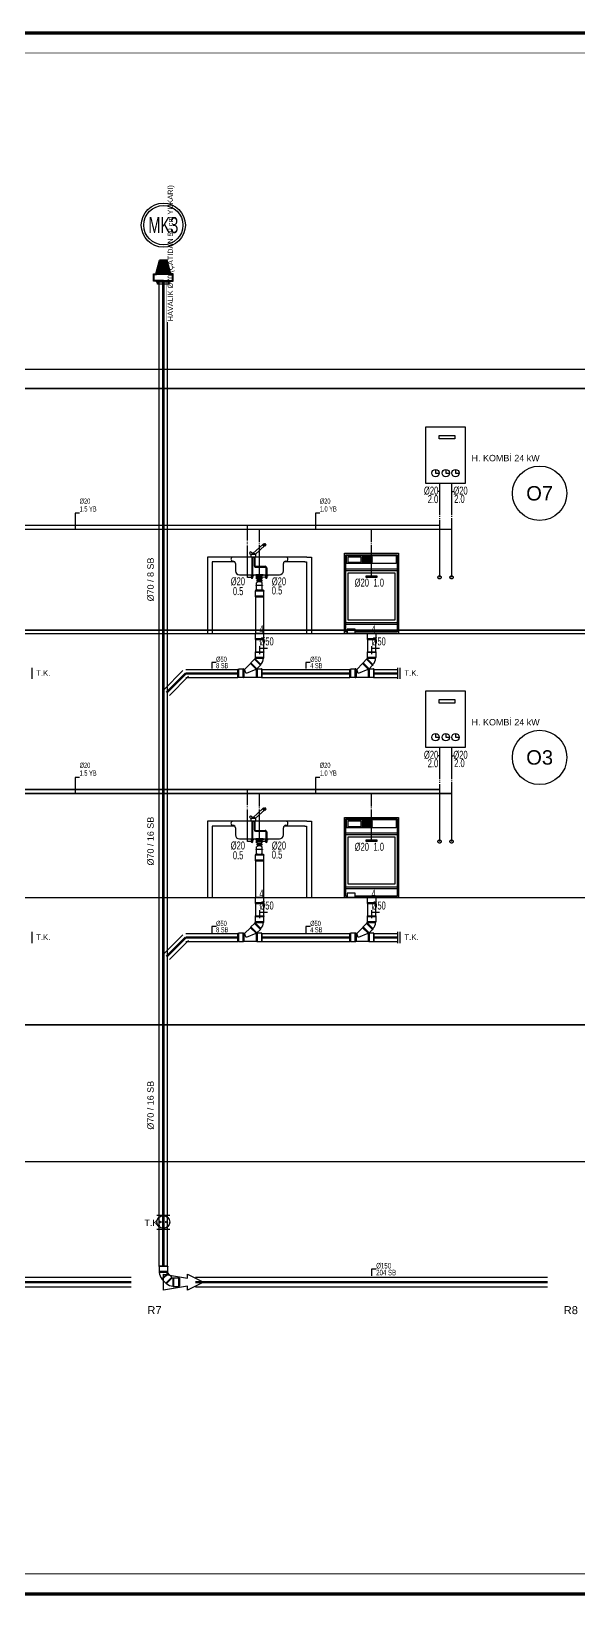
# Model space of a CAD drawing. Header units: centimetres. Extents: x -3952 to 26292, y -15092 to -10712.
# Drawn here: x 22655 to 23339, y -12911 to -10948 of the extents above; entities that cross this region are included whole.
import ezdxf
from ezdxf.enums import TextEntityAlignment as Align

# ---------------------------------------------------------------- set-up
doc = ezdxf.new("R2010")
doc.units = ezdxf.units.CM
for name, pattern in [('BASMA HATTI', [31, 25, -6]), ('PIS', [38, 30, -8]), ('SICAK', [4.600000000000001, 4, -0.15, 0.075, -0.15, 0.075, -0.15]), ('SOGUK', [4.375000000000001, 4, -0.15, 0.075, -0.15])]:
    doc.linetypes.add(name, pattern=pattern)
for name, color, linetype in [('MTY-CIHAZ', 135, 'Continuous'), ('MTY-PAFTA', 7, 'Continuous'), ('MTY-PIS-SU-BORUSU', 6, 'PIS'), ('MTY-PISSU-CAP', 211, 'Continuous'), ('MTY-PISSU-KOLONNO', 211, 'Continuous'), ('MTY-PVC', 43, 'Continuous'), ('MTY-ROGAR', 5, 'Continuous'), ('MTY-SEMA', 8, 'Continuous'), ('MTY-SICAKSU-BORU', 1, 'BASMA HATTI'), ('MTY-SOGUKSU-BORU', 5, 'Continuous'), ('MTY-TEFRIS', 15, 'Continuous'), ('MTY-TEMIZSU-CAP', 101, 'Continuous'), ('MTY-VANA', 1, 'Continuous'), ('MTY-YUK-BIRIMI', 7, 'Continuous')]:
    doc.layers.add(name, color=color, linetype=linetype)
doc.layers.add('ROTAS-PAFTA-SINIRI', color=8, linetype='Continuous', plot=False)
doc.styles.add('ANOTATIVO', font='arial.ttf')
doc.styles.add('CAP', font='wturkce.SHX', dxfattribs={"width": 0.65})
doc.styles.add('MTY_CAP', font='wturkce.SHX', dxfattribs={"width": 0.65, "height": 20})
doc.styles.add('MTYCAPLT', font='arial.ttf', dxfattribs={"width": 0.65, "height": 1})
doc.styles.add('ROTAS', font='arial.ttf')

# ---------------------------------------------------------------- blocks, each defined once
blk = doc.blocks.new('ROTAS_PAFTA')
blk.add_lwpolyline([(0, 0), (1, 0), (1, 1), (0, 1)], close=True)
blk = doc.blocks.new('EVIYE1 KOLON')
at = {"layer": 'MTY-PVC', "color": 43}
for p, q in [((-5.500000000003638, 53.31531086832706), (-5.500000000003638, 52.71531086835216)), ((-5.026139210185647, 53.31531086831978), (-5.500000000003638, 53.31531086832706)), ((-5.299863934549649, 52.71531086834307), (-5.500000000003638, 52.71531086835216)), ((5.299863934425957, 52.71531086834307), (-5.299863934375026, 52.71531086834307)), ((-5.299863934549649, 52.71531086834307), (-5.299863934549649, 46.46430425008998)), ((5.299863934425957, 46.46430425007907), (-5.299863934549649, 46.46430425008998)), ((-5.299863934549649, 46.46430425008998), (-5.000000000003638, 45.32430425008511)), ((4.999999999821739, 53.31531086832706), (-5.026139210185647, 53.31531086831978)), ((4.999999999821739, 53.8065472053147), (-5.000000000178261, 53.8065472053147)), ((-5.000000000178261, 53.8065472053147), (-5.000000000178261, 53.31531086831978)), ((4.999999999996362, 45.32430425007055), (-5.000000000003638, 45.32430425008511)), ((-5.000000000003638, 45.32430425007055), (-5.000000000003639, 0)), ((5.499999999821739, 53.31531086831978), (4.97386079001808, 53.31531086831978)), ((4.999999999821739, 53.8065472053147), (4.999999999821739, 53.31531086832706)), ((5.299863934425957, 46.46430425007907), (4.999999999996362, 45.32430425007055)), ((4.999999999996362, 45.32430425007055), (4.999999999996362, 0)), ((5.499999999996362, 52.71531086834307), (5.299863934425957, 52.71531086834307)), ((5.299863934425957, 52.71531086834307), (5.299863934425957, 46.46430425007907)), ((5.499999999821739, 53.31531086831978), (5.499999999996362, 52.71531086834307))]:
    blk.add_line(p, q, dxfattribs=at)
at = {"layer": 'MTY-SICAKSU-BORU', "linetype": 'SICAK', "ltscale": 10}
for p, q in [((-15, 69.92040207716218), (-15, 134.9999999997999)), ((-9.125100693199784, 69.92040207711398), (-15, 69.92040207716218))]:
    blk.add_line(p, q, dxfattribs=at)
at = {"layer": 'MTY-SOGUKSU-BORU', "linetype": 'SOGUK', "ltscale": 10}
for p, q in [((-7.322142892007832e-12, 70), (8.633094239485217e-13, 130)), ((9.141554846285544, 69.92040207716218), (-7.322142892007832e-12, 70))]:
    blk.add_line(p, q, dxfattribs=at)
at = {"layer": 'MTY-TEFRIS', "color": 4}
for p, q in [((-11.94323664031253, 101.4049350608855), (-12.11849315264408, 101.1992006876387)), ((-12.00572156161797, 99.78949058685771), (-10.45321848498861, 98.46697811441823)), ((-8.363528619840508, 99.669176135503), (-10.53352653951151, 101.5177066519079)), ((-4.376082061498892, 98.71884987426142), (-10.45321848498861, 98.71884987427597)), ((-10.45321848498861, 95.76948702118511), (-10.45321848498861, 98.71884987426142)), ((-9.342728895047912, 98.77935359874186), (-9.409309883078095, 98.71884987427597)), ((4.328168204468042, 111.202422346484), (-8.425579773618665, 99.61278877894779)), ((-8.356295465120638, 99.61519182396091), (-7.414650273254665, 99.61519182397728)), ((-6.473005081417796, 99.61519182396091), (-7.414650273254665, 99.61519182397728)), ((6.577389623837902, 109.63899723365), (-5.439625969738699, 98.71884987426142)), ((-4.376082061498892, 95.76948702118511), (-4.376082061498892, 98.71884987426142)), ((4.200808640764976, 109.9762543184214), (4.288710185565819, 110.8225359853558)), ((4.200808640764976, 109.9762543184214), (6.225004360158877, 109.9762543184214)), ((4.576234967046716, 109.9762543184214), (4.576234967046716, 109.63899723365)), ((7.817685470107776, 109.9762543184214), (4.576234967046716, 109.9762543184214)), ((4.576234967046716, 109.63899723365), (7.817685470107776, 109.63899723365)), ((5.2833591682638, 111.7192238310717), (6.225004360158877, 111.7192238310717)), ((7.166649551988471, 111.7192238310717), (6.225004360115221, 111.7192238310717)), ((8.249200079509123, 109.9762543184214), (6.225004360115221, 109.9762543184214)), ((7.817685470107776, 109.63899723365), (7.817685470107776, 109.9762543184214)), ((8.249200079509123, 109.9762543184214), (8.161298534664624, 110.8225359853558)), ((33.12828248856385, 95.20327008032268), (-33.12828248890582, 95.20327008032268)), ((-33.12828248890582, 90.2032700803245), (-33.00000000017462, 90.2032700803245)), ((-30.00000000017462, 87.20327008032268), (-30.00000000017462, 78.15965381335332)), ((-10.45321848498861, 95.76948702118511), (-4.376082061498892, 95.76948702118511)), ((-10.00170115894434, 95.76948702117056), (-10.00170115894434, 95.39371802372602)), ((-10.00170115894434, 95.39371802372602), (-4.798419468432257, 95.39371802372602)), ((-9.625100693177956, 95.39371802372602), (-9.625100693177956, 71.9562397798727)), ((-8.625100692588603, 95.39371802372602), (-8.625100693228887, 71.9562397798727)), ((-6.75565181384809, 95.39371802372602), (-6.755651813569784, 84.88625616991226)), ((-5.755651813236909, 95.39371802372602), (-5.755651813236909, 84.88625616994773)), ((-4.798419468432257, 95.39371802372602), (-4.798419468432257, 95.76948702117056)), ((-4.755651813236909, 83.88625616994773), (7.14158141882217, 83.88625616994773)), ((-4.755651813201439, 82.8862561694848), (7.141554846009967, 82.88625616969853)), ((8.141554846028157, 81.88625616971581), (8.141554846351028, 71.9562397798727)), ((9.141554846307372, 81.88628039488026), (9.141554846307372, 71.9562397798727)), ((29.99999999982538, 78.15965381335332), (29.99999999982538, 87.20327008032268)), ((33.12828248856385, 90.2032700803245), (32.99999999982538, 90.2032700803245)), ((-25.00000000017462, 73.15965381335332), (24.99999999982538, 73.15965381335332)), ((-10.38211373064405, 71.9562397798727), (-10.38211373064405, 71.5793170768602)), ((-9.12510069317068, 71.9562397798727), (-10.38211373064405, 71.9562397798727)), ((-10.38211373064405, 71.5793170768602), (-9.12510069317068, 71.5793170768602)), ((-9.625100693177956, 71.5793170768602), (-9.625100693177956, 69.92040207711398)), ((-9.625100693177956, 69.92040207711398), (-8.625100693250715, 69.92040207711398)), ((-9.12510069317068, 71.9562397798727), (-7.868087655704585, 71.9562397798727)), ((-7.868087655704585, 71.5793170768602), (-9.12510069317068, 71.5793170768602)), ((-8.625100693228887, 71.5793170768602), (-8.625100693250715, 69.92040207711398)), ((-7.868087655704585, 71.9562397798727), (-7.868087655704585, 71.5793170768602)), ((4.543078585815238, 73.15965381335332), (-4.543078586164484, 73.15965381335332)), ((-4.543078586164484, 73.15965381335332), (-4.543078586164484, 72.09313860591533)), ((-4.543078586164484, 72.09313860591533), (-1.782609615474939e-10, 72.09313860591533)), ((-3.949775703807973, 59.81772238159533), (-3.949775703807973, 60.41030067190036)), ((-3.949775703807973, 60.41030067190036), (3.817338191114686, 60.41030067190036)), ((3.817338191114686, 59.81772238159533), (-3.949775703807973, 59.81772238159533)), ((-3.486941654937254, 68.16783017160901), (-3.486941654937254, 71.16833384484266)), ((3.486941654609836, 70.09052153203152), (-3.486941654937254, 70.09052153203152)), ((3.486941654609836, 69.1037151159469), (-3.486941654937254, 69.1037151159469)), ((-3.486941654937254, 60.41030067190036), (-3.486941654937254, 63.22554211329384)), ((-3.486941654937254, 55.09742401570088), (-3.486941654937254, 59.81772238159533)), ((-2.749673158305086, 65.32618854629413), (-2.749673158305086, 66.46212179427107)), ((-2.749673158305086, 66.46212179427107), (2.862039025170816, 66.46212179427107)), ((2.862039025170816, 65.93179005015531), (-2.749673158283258, 65.93179005015531)), ((2.862039025170816, 65.32618854629413), (-2.749673158305086, 65.32618854629413)), ((-1.000000000178261, 72.09313860591533), (-1.000000000178261, 71.77669667022633)), ((-1.000000000178261, 67.55946734622535), (-1.000000000178261, 66.46212179427107)), ((-1.000000000178261, 65.32618854629413), (-1.000000000178261, 64.49302487300315)), ((4.543078585815238, 72.09313860591533), (-1.782609615474939e-10, 72.09313860591533)), ((0.999999999821739, 72.09313860591533), (0.999999999821739, 71.77669667022633)), ((0.999999999821739, 67.55946734624172), (0.999999999821739, 66.46212179427107)), ((0.999999999821739, 65.32618854629413), (0.999999999821739, 64.49302487300315)), ((2.862039025170816, 66.46212179427107), (2.862039025170816, 65.32618854629413)), ((3.486941654609836, 68.16783017160901), (3.486941654609836, 71.16833384484266)), ((3.486941654580733, 60.41030067190036), (3.486941654580733, 63.22554211329384)), ((3.486941654609836, 55.09742401570088), (3.486941654580733, 59.81772238159533)), ((3.817338191114686, 60.41030067190036), (3.817338191114686, 59.81772238159533)), ((4.543078585815238, 73.15965381335332), (4.543078585815238, 72.09313860591533)), ((7.384541808797621, 71.9562397798727), (7.384541808797621, 71.5793170768602)), ((8.641554846307372, 71.9562397798727), (7.384541808797621, 71.9562397798727)), ((7.384541808797621, 71.5793170768602), (8.641554846307372, 71.5793170768602)), ((8.141554846372856, 71.5793170768602), (8.141554846372856, 69.92040207711398)), ((9.141554846307372, 69.92040207711398), (8.141554846372856, 69.92040207711398)), ((8.641554846307372, 71.9562397798727), (9.89856788380257, 71.9562397798727)), ((9.89856788380257, 71.5793170768602), (8.641554846307372, 71.5793170768602)), ((9.141554846307372, 71.5793170768602), (9.141554846307372, 69.92040207711398)), ((9.89856788380257, 71.9562397798727), (9.89856788380257, 71.5793170768602))]:
    blk.add_line(p, q, dxfattribs=at)
at = {"layer": 'MTY-TEFRIS', "color": 2}
for p, q in [((-65, 95.20327008032268), (-65, 0)), ((59.10868432065763, 95.20327008032268), (-65, 95.20327008032268)), ((-58.99999999998545, 89.20327008032268), (-58.99999999998545, 0)), ((-30.76393202267484, 89.20327008032268), (-58.99999999998545, 89.20327008032268)), ((56.74433385442535, 89.20327008032268), (30.76393202232559, 89.20327008032268)), ((56.74433385442535, 89.20327008032268), (59, 89.20327008032268)), ((59, 89.20327008032268), (59, 0)), ((59.10868432065763, 95.20327008032268), (65, 95.20327008032268)), ((65, 95.20327008032268), (65, 0))]:
    blk.add_line(p, q, dxfattribs=at)
at = {"layer": 'MTY-TEFRIS', "color": 4}
for centre, radius, start, end in [((-11.35725230674871, 100.5507314327676), 0.999999999996181, 139.5737105704135, 229.5737105695996), ((-11.18199579442444, 100.7564658059998), 1.000000000005617, 49.5737105695996, 139.5737105678645), ((-8.356295465120638, 98.61519182396091), 1, 90, 174.070068754194), ((-6.473005081417796, 98.61519182396091), 1, 5.929931245806053, 90), ((5.2833591682638, 110.7192238310698), 1, 90, 174.070068754194), ((7.166649551988471, 110.7192238310698), 1, 5.929931245806053, 90), ((-33.12828248890582, 92.70327008032268), 2.5, 90, 270), ((-33.00000000017462, 87.20327008032268), 3, 0, 90), ((-4.755651813236909, 84.88625616994773), 2.000000000426255, 180, 270), ((-4.755651813236909, 84.88625616994773), 1, 180, 270), ((7.141554846028157, 81.88625616969853), 2.000000000426255, 1.042204158021965e-09, 90.00000000104222), ((7.141554846028157, 81.88625616969853), 1, 1.042204158021965e-09, 90.00000000104222), ((32.99999999982538, 87.20327008032268), 3, 90, 180), ((33.12828248856385, 92.70327008032268), 2.5, 270, 90), ((-25.00000000017462, 78.15965381335332), 5, 180, 270), ((-9.125100693199784, 69.92040207711398), 1.003466660666162, 119.8857856032888, 60.11421439572868), ((-9.125100693199784, 70), 0.5062961873155193, 189.0453467189924, 350.9546532810076), ((-1.782609615474939e-10, 62.30137458437162), 9.527944617315407, 68.5327111768529, 111.4672888231471), ((-1.782609615474939e-10, 77.03478943208006), 9.527944617315407, 248.5327111768528, 291.4672888231471), ((-1.782609615474939e-10, 59.1614830644919), 5.354935859177203, 49.37057708782476, 130.6294229121752), ((8.641554846307372, 69.92040207711398), 1.003466660666162, 119.8857856042713, 60.11421439671123), ((8.641554846307372, 70), 0.5062961873155193, 189.0453467189924, 350.9546532810076), ((24.99999999982538, 78.15965381335332), 5, 270, 0), ((-1.782609615474939e-10, 59.1614830644919), 5.354935859177203, 229.3705770878247, 310.6294229121746)]:
    blk.add_arc(centre, radius, start, end, dxfattribs=at)
at = {"layer": 'MTY-PISSU-CAP', "lineweight": -3, "ltscale": 100, "style": 'CAP', "width": 0.65}
blk.add_attdef('PSCP', text='', height=10, dxfattribs=at).set_placement((0, -10), align=Align.MIDDLE_LEFT)
at = {"layer": 'MTY-TEMIZSU-CAP', "color": 101, "style": 'CAP', "width": 0.65}
blk.add_attdef('SCCP', text='', height=10, dxfattribs=at).set_placement((-18.00000000031923, 65), align=Align.MIDDLE_RIGHT)
blk.add_attdef('SOCP', text='', height=10, dxfattribs=at).set_placement((15.45544649091676, 64.92040207716218), align=Align.MIDDLE_LEFT)
at = {"layer": 'MTY-YUK-BIRIMI', "color": 101, "style": 'CAP', "width": 0.65}
blk.add_attdef('SC', text='', height=10, dxfattribs=at).set_placement((-20.00006712890627, 52.73783348654676), align=Align.MIDDLE_RIGHT)
blk.add_attdef('SO', text='', height=10, dxfattribs=at).set_placement((15.45544649091676, 53.61489870484274), align=Align.MIDDLE_LEFT)
at = {"layer": 'MTY-YUK-BIRIMI', "color": 211, "lineweight": -3, "ltscale": 100, "style": 'CAP', "width": 0.65}
blk.add_attdef('PS', text='', height=10, dxfattribs=at).set_placement((0, 5), align=Align.MIDDLE_LEFT)
blk = doc.blocks.new('PVC CATAL SAG')
at = {"layer": 'MTY-PISSU-CAP', "lineweight": -3, "ltscale": 100}
for p, q in [((2.182787284255028e-11, -15.84028594098527), (2.182787284255028e-11, -25.84028594098527)), ((10.00000000002183, -18.88695042063773), (2.182787284255028e-11, -18.88695042063773))]:
    blk.add_line(p, q, dxfattribs=at)
at = {"layer": 'MTY-PVC', "color": 43}
for p, q in [((-5.5, 3.637978807091713e-12), (-5.5, -0.59999999997126)), ((5.499999999825377, -3.637978807091713e-12), (-5.5, -3.637978807091713e-12)), ((-5.299863934546011, -0.5999999999803549), (-5.5, -0.59999999997126)), ((5.299863934429595, -0.5999999999803549), (-5.299863934371388, -0.5999999999803549)), ((-5.299863934546011, -0.5999999999803549), (-5.299863934546011, -6.851006618233441)), ((5.299863934429595, -6.851006618244355), (-5.299863934546011, -6.851006618233441)), ((-5.299863934546011, -6.851006618233441), (-5, -7.991006618238316)), ((5, -7.991006618252868), (-5, -7.991006618238316)), ((-5, -7.991006618252868), (-5, -22.86899928772618)), ((5.299863934429595, -6.851006618244355), (5, -7.991006618252868)), ((5, -7.991006618252868), (5, -22.86899928772618)), ((5.5, -0.5999999999803549), (5.299863934429595, -0.5999999999803549)), ((5.299863934429595, -0.5999999999803549), (5.299863934429595, -6.851006618244355)), ((5.499999999825377, -3.637978807091713e-12), (5.5, -0.5999999999803549)), ((-11.15398411959177, -37.73229437122927), (-18.46168974819011, -44.99999999999432)), ((-10.5867322050035, -36.68734282464311), (-11.15398411959177, -37.73229437122927)), ((-11.15398411959177, -37.73229437122927), (-4.13654429660528, -44.74973419389585)), ((-6.166603035817388, -32.26721365552794), (-10.5867322050035, -36.68734282464311)), ((-10.5867322050035, -36.68734282464311), (-3.091592749988195, -44.1824822794822)), ((-5.88385653620935, -31.70143201771816), (-6.308120604982832, -32.12569608643525)), ((-5.88385653620935, -31.70143201771816), (-6.308120604982832, -32.12569608643525)), ((-6.308120604982832, -32.12569608643525), (-6.166603035817388, -32.26721365552794)), ((-6.308120604982832, -32.12569608643525), (-6.166603035817388, -32.26721365552794)), ((-6.166603035817388, -32.26721365552794), (1.32853641899419, -39.7623531104723)), ((-5.88385653620935, -31.70143201771816), (-5.575600353011396, -32.0096882010198)), ((-5.88385653620935, -31.70143201771816), (-5.575600353011396, -32.0096882010198)), ((-5.292893219011603, -31.7269810669909), (-5.575600353011396, -32.0096882010198)), ((-5.575600353011396, -32.0096882010198), (1.540764666191535, -39.12605322023546)), ((-5.5, -23.02886766758775), (-5.500000000174623, -23.62886766756446)), ((-5.5, -23.02886766758775), (-4.973860790196341, -23.02886766758775)), ((-5.500000000174623, -23.62886766756446), (-5.299863934604218, -23.62886766756446)), ((-5.299863934604218, -23.62886766756446), (5.299863934196765, -23.62886766756446)), ((-5.299863934604218, -23.62886766756446), (-5.299863934604218, -29.87987428582846)), ((-5.299863934604218, -29.87987428582846), (5.299863934371388, -29.87987428581755)), ((-5.299863934604218, -29.87987428582846), (-5.000000000174623, -31.01987428583698)), ((-5.292893219011603, -31.7269810669909), (1.778174593026051, -38.79804887891214)), ((-5, -23.02886766758047), (5.026139210007386, -23.02886766758775)), ((-5.000000000174623, -31.01987428583698), (4.999999999825377, -31.01987428582243)), ((1.778174593026051, -38.79804887891214), (1.495467458997155, -39.08075601294104)), ((1.495467458997155, -39.08075601294104), (1.894318056816701, -39.47960661083152)), ((1.495467458997155, -39.08075601294104), (1.894318056816701, -39.47960661083152)), ((5.299863934371388, -29.87987428581755), (4.999999999825377, -31.01987428582243)), ((5.026139210007386, -23.02886766758775), (5.499999999825377, -23.02886766758047)), ((5.299863934371388, -23.62886766756446), (5.499999999825377, -23.62886766755537)), ((5.299863934371388, -23.62886766756446), (5.299863934371388, -29.87987428581755)), ((5.499999999825377, -23.02886766758047), (5.499999999825377, -23.62886766755537)), ((-25.86000000018975, -44.7001360655911), (-27.00000000017462, -44.99999999992974)), ((-27.00000000017462, -55.00000000005912), (-27.00000000017462, -44.99999999992974)), ((-25.86000000018975, -55.29986393439594), (-27.00000000017462, -55.00000000005912)), ((-25.86000000018975, -55.29986393439594), (-25.86000000018975, -44.7001360655911)), ((-20.32606563760782, -44.70013606559201), (-25.86000000018975, -44.7001360655911)), ((-20.32606563760782, -55.29986393439685), (-25.86000000018975, -55.29986393439594)), ((-19.72606563780573, -44.49999999999613), (-20.32606563760782, -44.49999999999613)), ((-20.32606563760782, -44.70013606559201), (-20.32606563760782, -44.49999999999613)), ((-20.32606563760782, -55.29986393439685), (-20.32606563760782, -44.70013606559201)), ((-20.32606563760782, -55.49999999997999), (-20.32606563760782, -55.29986393439685)), ((-19.72606563780573, -55.49999999997999), (-20.32606563760782, -55.49999999997999)), ((-19.72606563780573, -44.99999999999432), (-19.72606563780573, -44.49999999999613)), ((-19.72606563780573, -54.99999999999454), (-19.72606563780573, -44.99999999999432)), ((-19.3262573746033, -44.99999999999432), (-19.72606563780573, -44.99999999999432)), ((-19.72606563780573, -55.49999999997999), (-19.72606563780573, -54.99999999999454)), ((-19.3262573746033, -54.99999999999454), (-19.72606563780573, -54.99999999999454)), ((-18.45959901902825, -44.99792071477873), (-19.3262573746033, -44.99792071478419)), ((-19.3262573746033, -44.99792071477873), (-19.3262573746033, -55.00207928521013)), ((-19.3262573746033, -44.99792071476963), (-19.3262573746033, -55.00207928520467)), ((-19.3262573746033, -44.99999999999432), (-19.3262573746033, -54.99999999999454)), ((-19.3262573746033, -54.99999999999454), (-19.3262573746033, -44.99999999999432)), ((-4.01631226320751, -55.00207928521013), (-19.3262573746033, -55.00207928522468)), ((-16.49692362517817, -50.00207928521718), (-18.46168974819011, -44.99999999999432)), ((-4.426810102799209, -44.99999999999432), (-16.49692362517817, -50.00207928521718)), ((-4.13654429660528, -44.74973419389585), (-4.426810102799209, -44.99999999999432)), ((-4.01631226320751, -44.99792071477873), (-4.424398485192796, -44.99792071477873)), ((-3.091592749988195, -44.1824822794822), (-4.13654429660528, -44.74973419389585)), ((-2.87631226319354, -44.70013606559201), (-4.01631226320751, -44.99792071477873)), ((-4.01631226320751, -44.99792071477873), (-4.01631226320751, -55.00207928521013)), ((-2.87631226319354, -55.29986393439685), (-4.01631226320751, -55.00207928521013)), ((1.32853641899419, -39.7623531104723), (-3.091592749988195, -44.1824822794822)), ((2.399999999819563, -44.70013606559201), (-2.87631226319354, -44.70013606559201)), ((-2.87631226319354, -44.70013606559201), (-2.87631226319354, -55.29986393439685)), ((2.399999999819563, -55.29986393439685), (-2.87631226319354, -55.29986393439685)), ((1.32853641899419, -39.7623531104723), (1.470053988217842, -39.9038706795468)), ((1.32853641899419, -39.7623531104723), (1.470053988217842, -39.9038706795468)), ((1.894318056816701, -39.47960661083152), (1.470053988217842, -39.9038706795468)), ((1.894318056816701, -39.47960661083152), (1.470053988217842, -39.9038706795468)), ((2.999999999825384, -44.50000000000887), (2.399999999819563, -44.50000000000887)), ((2.399999999819563, -44.50000000000887), (2.399999999819563, -44.70013606559201)), ((2.399999999819563, -44.70013606559201), (2.399999999819563, -55.29986393439685)), ((2.399999999819563, -55.29986393439685), (2.399999999819563, -55.49999999999454)), ((2.999999999825384, -55.49999999999454), (2.399999999819563, -55.49999999999454)), ((2.999999999825384, -44.50000000000887), (2.999999999825384, -44.99999999999432)), ((2.999999999825384, -44.99999999999432), (2.999999999825384, -54.99999999999454)), ((2.999999999825384, -54.99999999999454), (2.999999999825384, -55.49999999999454))]:
    blk.add_line(p, q, dxfattribs=at)
for radius in [0.9999999999958049, 10.99999999999592]:
    blk.add_arc((-6.000000000174623, -31.01987428583698), radius, 315.0000000003132, 0, dxfattribs=at)
blk = doc.blocks.new('BULASIK MAKINASI1 KOLON')
at = {"layer": 'MTY-SOGUKSU-BORU', "linetype": 'SOGUK', "ltscale": 10}
blk.add_line((0, 70), (0, 130), dxfattribs=at)
at = {"layer": 'MTY-TEFRIS', "color": 4}
for p, q in [((-32.01480036654175, 80.71880376824993), (32.01480036654721, 80.71880376824993)), ((-32.01480036654175, 78.62507957566231), (32.01480036654721, 78.62507957566231)), ((-32.01480036654175, 13.53372939331075), (32.01480036654721, 13.53372939331075)), ((-32.01480036654175, 11.44000520073041), (32.01480036654721, 11.44000520073041))]:
    blk.add_line(p, q, dxfattribs=at)
for points in [[(-33.81076474315159, 100), (33.81076474315159, 100), (33.81076474315159, 0), (-33.81076474315159, 0)], [(-20.26082957476865, 5.420197869509138), (-30.47696107569209, 5.420197869509138), (-30.47696107569209, 0), (-20.26082957476865, 0)]]:
    blk.add_lwpolyline(points, close=True, dxfattribs=at)
blk.add_lwpolyline([(-30.47696107569209, 1.795964376609845), (-32.01480036654175, 1.795964376609845), (-32.01480036654175, 98.20403562339106), (32.01480036654721, 98.20403562339106), (32.01480036654721, 1.795964376609845), (-20.26082957476865, 1.795964376609845)], dxfattribs=at)
at = {"layer": 'MTY-TEFRIS', "color": 2}
for points in [[(-31.19087263485198, 97.28030838754512), (30.96447548863216, 97.28030838754512), (30.96447548863216, 87.10026020724945), (-31.19087263485198, 87.10026020724945)], [(-29.31307155620198, 95.74244091702167), (-13.38201212518106, 95.74244091702167), (-13.38201212518106, 88.32340482021937), (-29.31307155620198, 88.32340482021937)], [(-11.60811951558389, 95.74244091702167), (0.9230101163411746, 95.74244091702167), (0.9230101163411746, 95.26461534820191), (-11.60811951558389, 95.26461534820191)], [(-11.60811951558389, 94.43778685558846), (0.9230101163411746, 94.43778685558846), (0.9230101163411746, 93.95996128676961), (-11.60811951558389, 93.95996128676961)], [(-11.60811951558389, 93.1331327941507), (0.9230101163411746, 93.1331327941507), (0.9230101163411746, 92.65530722533913), (-11.60811951558389, 92.65530722533913)], [(-11.60811951558389, 91.82847873271567), (0.9230101163411746, 91.82847873271567), (0.9230101163411746, 91.35065316390137), (-11.60811951558389, 91.35065316390137)], [(-11.60811951558389, 90.52382467128518), (0.9230101163411746, 90.52382467128518), (0.9230101163411746, 90.04599910246543), (-11.60811951558389, 90.04599910246543)], [(-11.60811951558389, 89.21917060984742), (0.9230101163411746, 89.21917060984742), (0.9230101163411746, 88.74134504102858), (-11.60811951558389, 88.74134504102858)], [(-29.02152640552595, 75.63180561464742), (29.02152640553504, 75.63180561464742), (29.02152640553504, 16.52700335432564), (-29.02152640552595, 16.52700335432564)], [(-6.531801363393242, 71.95271595702707), (6.531801363402337, 71.95271595702707), (6.531801363402337, 69.9351535950027), (-6.531801363393242, 69.9351535950027)]]:
    blk.add_lwpolyline(points, close=True, dxfattribs=at)
at = {"layer": 'MTY-PISSU-CAP', "lineweight": -3, "ltscale": 100, "style": 'CAP', "width": 0.65}
blk.add_attdef('PSCP', text='', height=10, dxfattribs=at).set_placement((0, -10), align=Align.MIDDLE_LEFT)
at = {"layer": 'MTY-TEMIZSU-CAP', "color": 101, "style": 'CAP', "width": 0.65}
blk.add_attdef('SOCP', text='', height=10, dxfattribs=at).set_placement((-3.169896983552462, 63.40138791889694), align=Align.MIDDLE_RIGHT)
at = {"layer": 'MTY-YUK-BIRIMI', "color": 101, "style": 'CAP', "width": 0.65}
blk.add_attdef('SO', text='', height=10, dxfattribs=at).set_placement((2.5, 63.40138791889696), align=Align.MIDDLE_LEFT)
at = {"layer": 'MTY-YUK-BIRIMI', "color": 211, "lineweight": -3, "ltscale": 100, "style": 'CAP', "width": 0.65}
blk.add_attdef('PS', text='', height=10, dxfattribs=at).set_placement((0, 5), align=Align.MIDDLE_LEFT)
blk = doc.blocks.new('MTY-PIS SU CAP SB')
at = {"layer": 'MTY-PISSU-CAP'}
for p, q in [((0.8333333333333333, 1.166666666666667), (-2.414994729583641e-17, 1.166666666666667)), ((-2.414994729583641e-17, 1.166666666666667), (-2.414994729583641e-17, 0))]:
    blk.add_line(p, q, dxfattribs=at)
at = {"layer": 'MTY-PISSU-CAP', "style": 'MTY_CAP', "width": 0.65}
blk.add_attdef('PSCP_001', (0.833333333333333, 1.289719917615614), '', height=1, dxfattribs=at)
at = {"layer": 'MTY-YUK-BIRIMI', "color": 211, "style": 'MTY_CAP', "width": 0.65}
blk.add_attdef('PS_001', (0.8333333333333333, 0.06550078146671945), '', height=1, dxfattribs=at)
blk = doc.blocks.new('KOMBI1 KOLON')
at = {"layer": 'MTY-SICAKSU-BORU', "linetype": 'SICAK', "ltscale": 10}
for p, q in [((-15.00000000000043, 187.7455758166012), (-15.00000000000043, 70.00000000000001)), ((-15.00000000000041, 135), (-15.00000000000041, 70))]:
    blk.add_line(p, q, dxfattribs=at)
blk.add_circle((-15.00000000000041, 70), 2, dxfattribs=at)
at = {"layer": 'MTY-SOGUKSU-BORU', "linetype": 'SOGUK', "ltscale": 10}
for p, q in [((1.028865881380625e-11, 187.7455758165997), (1.714867427486966e-11, 70)), ((1.394084847561317e-11, 130), (1.716288512958486e-11, 70))]:
    blk.add_line(p, q, dxfattribs=at)
blk.add_circle((1.716288512958486e-11, 70), 2, dxfattribs=at)
at = {"layer": 'MTY-TEFRIS'}
for p, q in [((-19.96888421109179, 204.8398018687294), (-19.96888421109179, 200.2170247840495)), ((-19.96888421109179, 200.2170247840495), (-15.3461071264137, 200.2170247840495)), ((-7.252779002436, 204.8398018687294), (-7.252779002436, 200.2170247840495)), ((-7.252779002436, 200.2170247840495), (-2.63000191775609, 200.2170247840495)), ((4.91353137011356, 204.8398018687294), (4.91353137011356, 200.2170247840495)), ((4.91353137011356, 200.2170247840495), (9.53630845479347, 200.2170247840495))]:
    blk.add_line(p, q, dxfattribs=at)
for points in [[(-32.40077554364689, 187.7455758165997), (17.59922445635311, 187.7455758165997), (17.59922445635311, 257.7455758165997), (-32.40077554364689, 257.7455758165997)], [(-15.47834486873398, 247.2793370172813), (3.883737050568016, 247.2793370172813), (3.883737050568016, 242.825937110938), (-15.47834486873398, 242.825937110938)]]:
    blk.add_lwpolyline(points, close=True, dxfattribs=at)
for centre in [(-19.96888421109179, 200.2170247840495), (-7.252779002436, 200.2170247840495), (4.91353137011356, 200.2170247840495)]:
    blk.add_circle(centre, 4.622777084679228, dxfattribs=at)
at = {"layer": 'MTY-TEMIZSU-CAP', "color": 101}
for p, q in [((-15.00000000000042, 177.1553755406981), (-16.63161340555549, 177.1553755406981)), ((1.393019033457676e-11, 177.1553755406967), (2.21714187414165, 177.1553755406967))]:
    blk.add_line(p, q, dxfattribs=at)
at = {"layer": 'MTY-TEMIZSU-CAP', "color": 101, "style": 'CAP', "width": 0.65}
blk.add_attdef('SCCP', text='', height=10, dxfattribs=at).set_placement((-16.63161340555549, 178.3493100723586), align=Align.MIDDLE_RIGHT)
blk.add_attdef('SOCP', text='', height=10, dxfattribs=at).set_placement((2.21714187414165, 178.3351046164898), align=Align.MIDDLE_LEFT)
at = {"layer": 'MTY-YUK-BIRIMI', "color": 101, "style": 'CAP', "width": 0.65}
blk.add_attdef('SC', text='', height=10, dxfattribs=at).set_placement((-16.63161340555549, 167.7033941093228), align=Align.MIDDLE_RIGHT)
blk.add_attdef('SO', text='', height=10, dxfattribs=at).set_placement((3.249142524991066, 167.9134008360325), align=Align.MIDDLE_LEFT)
blk = doc.blocks.new('MTY-TEMIZ SU CAP MB')
at = {"layer": 'MTY-TEMIZSU-CAP'}
for p, q in [((0.8333333333333333, 3.095888560999511), (-1.779469800745841e-17, 3.095888560999511)), ((-1.779469800745841e-17, 3.095888560999511), (-1.779469800745841e-17, 0))]:
    blk.add_line(p, q, dxfattribs=at)
at = {"layer": 'MTY-TEMIZSU-CAP', "style": 'MTY_CAP', "width": 0.65}
for tag, p in [('SOCP_001', (0.8333333333333333, 4.916666666666667)), ('SCCP_001', (0.8333333333333333, 1.916666666666667))]:
    blk.add_attdef(tag, p, '', height=1, dxfattribs=at)
at = {"layer": 'MTY-YUK-BIRIMI', "color": 101, "style": 'MTY_CAP', "width": 0.65}
for tag, p in [('SO_001', (0.8333333333333333, 3.416666666666667)), ('SC_001', (0.8333333333333333, 0.4166666666666667))]:
    blk.add_attdef(tag, p, '', height=1, dxfattribs=at)
blk = doc.blocks.new('MTY-KOLON HAVALIK SAPKASI')
at = {"layer": 'MTY-PVC'}
h = blk.add_hatch(color=43, dxfattribs=at)
h.paths.add_polyline_path([(4.547473508864641e-13, 15.94396507534282), (-2.560163284573719, 15.94396507534282), (-5.439879432474754, 5.169111218175999), (-4.395098704002066, 5.169111218175999), (-2.659880177468949, 11.75831324879209), (-3.565211520977755, 5.169111218175999), (-2.961656819415111, 5.169111218175999), (-2.207213796878477, 9.345834648828713), (-2.131769636392164, 5.199387922848018), (-1.301881035698443, 7.687256121769792), (-1.150992714724907, 5.169111218175999), (4.547473508864641e-13, 5.169111218175999)])
h.paths.add_polyline_path([(2.560163284576447, 15.94396507534282), (4.547473508864641e-13, 15.94396507534282), (4.547473508864641e-13, 5.169111218175999), (1.150992714725362, 5.169111218175999), (1.301881035698898, 7.687256121769792), (2.131769636392164, 5.199387922850065), (2.207213796879387, 9.345834648828713), (2.96165681941693, 5.169111218175999), (3.56521152097821, 5.169111218175999), (2.659880177471678, 11.75831324878595), (4.395098704002976, 5.169111218175999), (5.439879432476573, 5.169111218175999)])
at = {"layer": 'MTY-PVC', "color": 43}
for p, q in [((-5.756987187377945, 5.637437407366406), (-2.877271039477364, 16.41229126453322)), ((-5.439879432474754, 5.169111218175999), (-2.560163284573719, 15.94396507534282)), ((2.877271039479183, 16.41229126453322), (-2.877271039477364, 16.41229126453322)), ((2.560163284575538, 15.94396507534282), (-2.560163284573719, 15.94396507534282)), ((5.439879432476573, 5.169111218175999), (2.560163284575538, 15.94396507534282)), ((5.756987187379764, 5.637437407366406), (2.877271039479183, 16.41229126453322)), ((-7.686863187802373, 5.637437407366406), (-5.756987187377945, 5.637437407366406)), ((-7.686863187802373, 0), (-7.686863187802373, 5.637437407366406)), ((-5.436655031694499, 0), (-7.686863187802373, 0)), ((-7.218536998610034, 0.4683261891904067), (-7.218536998610034, 5.169111218175999)), ((-7.218536998610034, 5.169111218175999), (-5.439879432474754, 5.169111218175999)), ((4.547473508864641e-13, 0.4683261891904067), (-7.218536998610034, 0.4683261891904067)), ((-5.499999999920423, 0), (-5.499999999920423, -0.6000000000058208)), ((-5.499999999920423, 0), (-4.999999999934975, 0)), ((5.439879432476573, 5.169111218175999), (-5.439879432474754, 5.169111218175999)), ((5.436655031695409, 0), (-5.436655031694499, 0)), ((-4.999999999934975, 0), (5.000000000065025, 0)), ((-4.500002653312549, -2.264320389220302), (-4.500002653312549, 0)), ((-4.395098704002066, 5.169111218175999), (-2.659880177468949, 11.75831324878595)), ((-4.031676464121119, -2.264320389220302), (-4.031676464121119, 0)), ((-2.659880177468949, 11.75831324878595), (-3.565211520977755, 5.169111218175999)), ((-2.961656819415111, 5.169111218175999), (-2.207213796878477, 9.345834648828713)), ((-2.207213796878477, 9.345834648828713), (-2.131218754946985, 5.169111218175999)), ((-2.141869163402134, 5.169111218175999), (-1.301881035698443, 7.687256121769792)), ((-1.301881035698443, 7.687256121769792), (-1.150992714724907, 5.169111218175999)), ((4.547473508864641e-13, 0.4683261891904067), (7.218536998611853, 0.4683261891904067)), ((1.301881035698898, 7.687256121769792), (1.150992714725362, 5.169111218175999)), ((2.141869163403044, 5.169111218175999), (1.301881035698898, 7.687256121769792)), ((2.207213796879387, 9.345834648828713), (2.13121875494744, 5.169111218175999)), ((2.96165681941693, 5.169111218175999), (2.207213796879387, 9.345834648828713)), ((4.395098704002976, 5.169111218175999), (2.659880177469859, 11.75831324878595)), ((2.659880177469859, 11.75831324878595), (3.56521152097821, 5.169111218175999)), ((4.031676464122029, -2.264320389220302), (4.031676464122029, 0)), ((4.500002653312549, -2.264320389220302), (4.500002653312549, 0)), ((5.000000000065025, 0), (5.500000000065025, 0)), ((5.436655031695409, 0), (7.686863187803283, 0)), ((7.218536998611853, 5.169111218175999), (5.439879432476573, 5.169111218175999)), ((5.500000000065025, 0), (5.500000000065025, -0.6000000000058208)), ((7.686863187803283, 5.637437407366406), (5.756987187379764, 5.637437407366406)), ((7.218536998611853, 0.4683261891904067), (7.218536998611853, 5.169111218175999)), ((7.686863187803283, 0), (7.686863187803283, 5.637437407366406)), ((-5.499999999920423, -0.6000000000058208), (-5.299863934337285, -0.6000000000058208)), ((-5.299863934337285, -0.6000000000058208), (5.299863934467336, -0.6000000000058208)), ((4.500002653312549, -2.264320389220302), (-4.500002653312549, -2.264320389220302)), ((5.299863934467336, -0.6000000000058208), (5.500000000065025, -0.6000000000058208))]:
    blk.add_line(p, q, dxfattribs=at)
blk = doc.blocks.new('MTY-PIS SU KOLON NO')
at = {"layer": 'MTY-PISSU-KOLONNO', "linetype": 'Continuous', "ltscale": 100}
blk.add_circle((0, 0), 27.50000000000002, dxfattribs=at)
at = {"layer": 'MTY-PISSU-KOLONNO', "color": 7, "linetype": 'Continuous', "ltscale": 100}
blk.add_circle((0, 0), 24.50000000000002, dxfattribs=at)
at = {"style": 'ANOTATIVO', "width": 0.65}
blk.add_attdef('K', text='', height=20, dxfattribs=at).set_placement((0, 0), align=Align.MIDDLE_CENTER)
blk = doc.blocks.new('MTY-TEMIZLEME KAPAGI KOLON')
at = {"layer": 'MTY-VANA', "color": 1, "ltscale": 75}
for p, q in [((-10, 11), (10, 11)), ((-10, -11), (10, -11))]:
    blk.add_line(p, q, dxfattribs=at)
for centre, radius in [((0, 2.220446049250313e-15), 10), ((-4.999999999999998, 2.83276944882399e-15), 1.25), ((5, 9.9579925010296e-16), 1.25)]:
    blk.add_circle(centre, radius, dxfattribs=at)
at = {"layer": 'MTY-VANA', "color": 1, "ltscale": 75, "style": 'MTYCAPLT'}
blk.add_attdef('TK', (-29.59626877560192, -5.963930749594138), '', height=10, dxfattribs=at)
blk = doc.blocks.new('PVC DIRSEK')
at = {"layer": 'MTY-PVC', "color": 43}
for p, q in [((-5.499999999912689, 3.637978807091713e-12), (-5.499999999912689, -0.59999999997126)), ((5.499999999912689, -3.637978807091713e-12), (-5.499999999912689, 3.637978807091713e-12)), ((5.500000000087311, -0.5999999999803549), (-5.499999999912689, -0.59999999997126)), ((-5.299863934458699, -0.5999999999803549), (-5.299863934458699, -6.851006618232987)), ((5.299863934516907, -6.8510066182439), (-5.299863934458699, -6.851006618232987)), ((-5.299863934458699, -6.851006618232987), (-4.999999999912689, -7.991006618237861)), ((5.000000000087311, -7.991006618252413), (-4.999999999912689, -7.991006618237861)), ((-1.495467459084466, -16.05188834535647), (-1.894318056904012, -16.45073894324696)), ((-1.559247879033137, -16.11566876538882), (-1.894318056856719, -16.4507389432024)), ((-1.894318056904012, -16.45073894324696), (-1.470053988305153, -16.87500301196224)), ((-1.894318056856719, -16.4507389432024), (-1.470053988162363, -16.87500301189675)), ((5.292893218924291, -8.698113399406338), (-1.778174593113363, -15.76918121132758)), ((-1.778174593113363, -15.76918121132758), (-1.495467459084466, -16.05188834535647)), ((5.575600352924084, -8.980820533435235), (-1.559247879033137, -16.11566876538882)), ((-1.328536419081502, -16.73348544288774), (-1.470053988305153, -16.87500301196224)), ((-1.328536419113334, -16.73348544286046), (-1.470053988162363, -16.87500301189675)), ((6.308120604895521, -9.096828418850691), (-1.328536419081502, -16.73348544288774)), ((6.166603035771004, -9.238345987976118), (-1.328536418990552, -16.73348544273676)), ((-1.328536419113334, -16.73348544286046), (3.091592749894517, -21.15361461186831)), ((10.58673220478704, -13.65847515699215), (3.091592749894517, -21.15361461186831)), ((11.18079811387724, -14.67661270901908), (4.109730302001481, -21.74768052087393)), ((5.299863934516907, -6.8510066182439), (5.000000000087311, -7.991006618252413)), ((5.292893218924291, -8.698113399406338), (5.575600352924084, -8.980820533435235)), ((5.299863934516907, -0.5999999999803549), (5.299863934516907, -6.8510066182439)), ((5.499999999912689, -3.637978807091713e-12), (5.500000000087311, -0.5999999999803549)), ((5.883856536076564, -8.672564350279117), (5.511819932976323, -9.044600953379359)), ((5.883856536122039, -8.672564350133598), (5.575600352924084, -8.980820533435235)), ((5.883856536122039, -8.672564350133598), (6.308120604895521, -9.096828418850691)), ((5.883856536076564, -8.672564350279117), (6.308120604895521, -9.096828418850691)), ((6.308120604895521, -9.096828418850691), (6.166603035730077, -9.238345987943376)), ((6.166603035771004, -9.238345987976118), (10.58673220478704, -13.65847515699215)), ((10.58673220478704, -13.65847515699215), (11.18079811387724, -14.67661270901908)), ((11.88790489505755, -14.96950592779331), (11.88790489497478, -24.96950592795429)), ((11.88790489505755, -14.96950592779331), (12.28771315815993, -14.96950592781332)), ((12.28771315808717, -14.53356585277606), (12.28771315815993, -14.96950592781332)), ((12.28771315808717, -14.53356585277606), (12.88771315813392, -14.53356585273605)), ((12.28771315815993, -14.96950592781332), (12.28771315816903, -25.03356585277606)), ((12.88771315813392, -14.53356585273605), (12.88771315808208, -14.73370191831282)), ((12.88771315808208, -14.73370191831282), (12.88771315817667, -25.33342978727842)), ((12.88771315808208, -14.73370191831282), (19.13871977653616, -14.7337019182628)), ((19.13871977653616, -14.7337019182628), (20.2787197765856, -15.07148656741856)), ((19.13871977653616, -14.7337019182628), (19.13871977641156, -25.33342978729843)), ((20.2787197765856, -15.07148656741856), (20.27871977635914, -24.99564513799714)), ((3.091592749894517, -21.15361461186831), (4.109730302001481, -21.74768052087393)), ((11.88790489497478, -24.96950592795429), (12.28771315809809, -24.96950592795429)), ((12.28771315809809, -24.96950592795429), (12.28771315814811, -25.53356585280153)), ((12.28771315814811, -25.53356585280153), (12.88771315807116, -25.53356585288338)), ((12.88771315817667, -25.33342978727842), (19.13871977641156, -25.33342978729843)), ((12.88771315817667, -25.33342978727842), (12.88771315807116, -25.53356585288338)), ((19.13871977641156, -25.33342978729843), (20.27871977635914, -24.99564513799714))]:
    blk.add_line(p, q, dxfattribs=at)
for centre, radius, start, end in [((6.000000000087311, -7.991006618252413), 10.99999999999592, 180, 224.9999999997052), ((6.000000000087311, -7.991006618252413), 0.9999999999958049, 180, 224.9999999997052), ((11.88790489506391, -13.96950592783242), 0.9999999999958049, 225, 269.9999999996873), ((11.88790489506391, -13.96950592783242), 10.99999999999592, 225, 269.9999999996873)]:
    blk.add_arc(centre, radius, start, end, dxfattribs=at)
blk = doc.blocks.new('PVC ROGAR')
at = {"layer": 'MTY-ROGAR', "color": 2, "lineweight": -3, "ltscale": 0.5}
for p, q in [((-9.094947017729282e-13, -10), (0, 10)), ((0, 10), (30, 4.999999999997726)), ((30, 4.999999999997726), (30, 9.999999999999545)), ((30, 9.999999999999545), (50, -2.728484105318785e-12)), ((30, -5.000000000000455), (-9.094947017729282e-13, -10)), ((50, -2.728484105318785e-12), (30, -10.00000000000045)), ((30, -10.00000000000045), (30, -5.000000000000455))]:
    blk.add_line(p, q, dxfattribs=at)
at = {"layer": 'MTY-ROGAR', "lineweight": -3, "style": 'MTYCAPLT'}
blk.add_attdef('R', text='', height=20, dxfattribs=at).set_placement((55, -2.728484105318785e-12), align=Align.MIDDLE_LEFT)

msp = doc.modelspace()

# ---------------------------------------------------------------- linework, layer by layer
at = {"layer": 'MTY-PAFTA'}
for points, const_width in [([(19000, -12900), (24680, -12900), (24680, -10950), (19000, -10950)], 4), ([(19025, -12875), (24655, -12875), (24655, -10975), (19025, -10975)], 1), ([(19000, -15050), (24520, -15050), (24520, -12900), (19000, -12900)], 4)]:
    msp.add_lwpolyline(points, close=True, dxfattribs=dict(at, const_width=const_width))
at = {"layer": 'MTY-PIS-SU-BORUSU', "const_width": 3}
for points in [[(22820, -12490.5), (22820, -11260)], [(22848, -11750), (22824, -11774)], [(22848, -11750), (22913, -11750)], [(22943, -11750), (23053, -11750)], [(23083, -11750), (23113, -11750)], [(22848, -12080), (22824, -12104)], [(22848, -12080), (22913, -12080)], [(22943, -12080), (23053, -12080)], [(23083, -12080), (23113, -12080)], [(22340, -12510.5), (22780, -12510.5)], [(22860, -12510.5), (23300, -12510.5)]]:
    msp.add_lwpolyline(points, dxfattribs=at)
at = {"layer": 'MTY-PISSU-KOLONNO'}
for centre in [(23290, -11525), (23290, -11855)]:
    msp.add_circle(centre, 34, dxfattribs=at)
at = {"layer": 'MTY-PVC'}
for p, q in [((22815, -12490.5), (22815, -11260)), ((22825, -12490.5), (22825, -11260)), ((22656, -11757), (22656, -11743)), ((22844.46446609407, -11746.46446609407), (22820.46446609407, -11770.46446609407)), ((22851.53553390593, -11753.53553390593), (22827.53553390593, -11777.53553390593)), ((22848, -11745), (22913, -11745)), ((22848, -11755), (22913, -11755)), ((22943, -11745), (23053, -11745)), ((22943, -11755), (23053, -11755)), ((23083, -11745), (23113, -11745)), ((23083, -11755), (23113, -11755)), ((23113, -11757), (23113, -11743)), ((23116, -11757), (23116, -11743)), ((22656, -12087), (22656, -12073)), ((22844.46446609407, -12076.46446609407), (22820.46446609407, -12100.46446609407)), ((22851.53553390593, -12083.53553390593), (22827.53553390593, -12107.53553390593)), ((22848, -12075), (22913, -12075)), ((22848, -12085), (22913, -12085)), ((22943, -12075), (23053, -12075)), ((22943, -12085), (23053, -12085)), ((23083, -12075), (23113, -12075)), ((23083, -12085), (23113, -12085)), ((23113, -12087), (23113, -12073)), ((23116, -12087), (23116, -12073)), ((22340, -12504.5), (22780, -12504.5)), ((22340, -12516.5), (22780, -12516.5)), ((22860, -12504.5), (23300, -12504.5)), ((22860, -12516.5), (23300, -12516.5))]:
    msp.add_line(p, q, dxfattribs=at)
at = {"layer": 'MTY-SEMA'}
for points in [[(19040, -11370), (24590, -11370)], [(19040, -11700), (24590, -11700)], [(19040, -12030), (24590, -12030)], [(19040, -12360), (24590, -12360)]]:
    msp.add_lwpolyline(points, dxfattribs=at)
at = {"layer": 'MTY-SICAKSU-BORU', "const_width": 2}
for points in [[(23165, -11565), (22325, -11565)], [(23165, -11895), (22325, -11895)]]:
    msp.add_lwpolyline(points, dxfattribs=at)
at = {"layer": 'MTY-SOGUKSU-BORU', "const_width": 2}
for points in [[(19340, -12255), (19340, -11394), (23428, -11394), (23428, -11570), (23490, -11570)], [(22220, -11570), (23180, -11570)], [(19500, -12255), (19500, -11696), (23452, -11696), (23452, -11900), (23490, -11900)], [(22220, -11900), (23180, -11900)], [(19580, -12255), (19580, -12189), (23464, -12189), (23464, -12230), (23490, -12230)]]:
    msp.add_lwpolyline(points, dxfattribs=at)

# ---------------------------------------------------------------- block references
at = {"layer": 'MTY-TEFRIS'}
for name, p, values in [('KOMBI1 KOLON', (23180, -11700), {'SO': '2.0', 'SOCP': 'Ø20', 'SC': '2.0', 'SCCP': 'Ø20'}), ('EVIYE1 KOLON', (22940, -11700), {'SO': '0.5', 'SOCP': 'Ø20', 'SC': '0.5', 'SCCP': 'Ø20', 'PSCP': 'Ø50', 'PS': '4'}), ('BULASIK MAKINASI1 KOLON', (23080, -11700), {'SO': '1.0', 'SOCP': 'Ø20', 'PSCP': 'Ø50', 'PS': '4'}), ('KOMBI1 KOLON', (23180, -12030), {'SO': '2.0', 'SOCP': 'Ø20', 'SC': '2.0', 'SCCP': 'Ø20'}), ('EVIYE1 KOLON', (22940, -12030), {'SO': '0.5', 'SOCP': 'Ø20', 'SC': '0.5', 'SCCP': 'Ø20', 'PSCP': 'Ø50', 'PS': '4'}), ('BULASIK MAKINASI1 KOLON', (23080, -12030), {'SO': '1.0', 'SOCP': 'Ø20', 'PSCP': 'Ø50', 'PS': '4'})]:
    msp.add_blockref(name, p, dxfattribs=at).add_auto_attribs(values)
ref = msp.add_blockref('MTY-TEMIZ SU CAP MB', (22710, -11570), dxfattribs=dict(at, xscale=6.5, yscale=6.5))
ref.add_attrib('SO_001', '1.5 YB', (22715.41666666667, -11547.79166666667), dxfattribs={"layer": 'MTY-YUK-BIRIMI', "color": 101, "height": 6.5, "style": 'MTY_CAP', "width": 0.65})
ref.add_attrib('SOCP_001', 'Ø20', (22715.41666666667, -11538.04166666667), dxfattribs={"layer": 'MTY-TEMIZSU-CAP', "height": 6.5, "style": 'MTY_CAP', "width": 0.65})
ref = msp.add_blockref('MTY-TEMIZ SU CAP MB', (23010, -11570), dxfattribs=dict(at, xscale=6.5, yscale=6.5))
ref.add_attrib('SO_001', '1.0 YB', (23015.41666666667, -11547.79166666667), dxfattribs={"layer": 'MTY-YUK-BIRIMI', "color": 101, "height": 6.5, "style": 'MTY_CAP', "width": 0.65})
ref.add_attrib('SOCP_001', 'Ø20', (23015.41666666667, -11538.04166666667), dxfattribs={"layer": 'MTY-TEMIZSU-CAP', "height": 6.5, "style": 'MTY_CAP', "width": 0.65})
for name, p in [('PVC CATAL SAG', (22940, -11700)), ('PVC CATAL SAG', (23080, -11700)), ('PVC CATAL SAG', (22940, -12030)), ('PVC CATAL SAG', (23080, -12030)), ('PVC DIRSEK', (22820, -12490.5)), ('PVC ROGAR', (22820, -12510.5))]:
    msp.add_blockref(name, p, dxfattribs=at)
for name, p, xscale, yscale, values in [('MTY-PIS SU CAP SB', (22880.5, -11744), 6.5, 6.5, {'PSCP_001': 'Ø50', 'PS_001': '8 SB'}), ('MTY-PIS SU CAP SB', (22998, -11744), 6.5, 6.5, {'PSCP_001': 'Ø50', 'PS_001': '4 SB'}), ('MTY-PIS SU CAP SB', (22880.5, -12074), 6.5, 6.5, {'PSCP_001': 'Ø50', 'PS_001': '8 SB'}), ('MTY-PIS SU CAP SB', (22998, -12074), 6.5, 6.5, {'PSCP_001': 'Ø50', 'PS_001': '4 SB'}), ('MTY-TEMIZLEME KAPAGI KOLON', (22820, -12435.5), 0.8, 0.8, {'TK': 'T.K.'}), ('MTY-PIS SU CAP SB', (23080, -12502.5), 7, 7, {'PSCP_001': 'Ø150', 'PS_001': '204 SB'})]:
    msp.add_blockref(name, p, dxfattribs=dict(at, xscale=xscale, yscale=yscale)).add_auto_attribs(values)
ref = msp.add_blockref('MTY-TEMIZ SU CAP MB', (22710, -11900), dxfattribs=dict(at, xscale=6.5, yscale=6.5))
ref.add_attrib('SO_001', '1.5 YB', (22715.41666666667, -11877.79166666667), dxfattribs={"layer": 'MTY-YUK-BIRIMI', "color": 101, "height": 6.5, "style": 'MTY_CAP', "width": 0.65})
ref.add_attrib('SOCP_001', 'Ø20', (22715.41666666667, -11868.04166666667), dxfattribs={"layer": 'MTY-TEMIZSU-CAP', "height": 6.5, "style": 'MTY_CAP', "width": 0.65})
ref = msp.add_blockref('MTY-TEMIZ SU CAP MB', (23010, -11900), dxfattribs=dict(at, xscale=6.5, yscale=6.5))
ref.add_attrib('SO_001', '1.0 YB', (23015.41666666667, -11877.79166666667), dxfattribs={"layer": 'MTY-YUK-BIRIMI', "color": 101, "height": 6.5, "style": 'MTY_CAP', "width": 0.65})
ref.add_attrib('SOCP_001', 'Ø20', (23015.41666666667, -11868.04166666667), dxfattribs={"layer": 'MTY-TEMIZSU-CAP', "height": 6.5, "style": 'MTY_CAP', "width": 0.65})
at = {"layer": 'ROTAS-PAFTA-SINIRI'}
for p, xscale, yscale in [((19000, -12900), 5680, 1950), ((19000, -15050), 5520, 2150)]:
    msp.add_blockref('ROTAS_PAFTA', p, dxfattribs=dict(at, xscale=xscale, yscale=yscale))

# ---------------------------------------------------------------- texts
at = {"layer": 'MTY-CIHAZ', "style": 'ROTAS'}
for p in [(23205, -11485), (23205, -11815)]:
    msp.add_text('H. KOMBİ 24 kW', height=8, dxfattribs=at).set_placement(p)
at = {"layer": 'MTY-PISSU-CAP', "style": 'ROTAS'}
for s, p in [('Ø70 / 8 SB', (22808, -11660)), ('Ø70 / 16 SB', (22808, -11990)), ('Ø70 / 16 SB', (22808, -12320))]:
    msp.add_text(s, height=8, rotation=90, dxfattribs=at).set_placement(p)
for p in [(22661, -11753), (23121, -11753), (22661, -12083), (23121, -12083)]:
    msp.add_text('T.K.', height=7, dxfattribs=at).set_placement(p)
at = {"layer": 'MTY-PISSU-KOLONNO', "style": 'ROTAS'}
for s, p in [('O7', (23290, -11525)), ('O3', (23290, -11855))]:
    msp.add_text(s, height=18, dxfattribs=at).set_placement(p, align=Align.MIDDLE_CENTER)
at = {"layer": 'MTY-ROGAR', "style": 'ROTAS'}
for s, p in [('R7', (22800, -12550.5)), ('R8', (23320, -12550.5))]:
    msp.add_text(s, height=10, dxfattribs=at).set_placement(p)

# ---------------------------------------------------------------- next in the draw order: wipeouts: each hides what was drawn before it
msp.add_wipeout([(22833, -11171.98), (22833, -11311), (22824.5, -11311), (22824.5, -11171.98)])

# ---------------------------------------------------------------- next in the draw order: block references
at = {"layer": 'MTY-PISSU-KOLONNO'}
ref = msp.add_blockref('MTY-PIS SU KOLON NO', (22820, -11190), dxfattribs=at)
ref.add_attrib('K', 'MK3', dxfattribs={"height": 20, "style": 'ANOTATIVO', "width": 0.65}).set_placement((22820, -11190), align=Align.MIDDLE_CENTER)
at = {"layer": 'MTY-TEFRIS', "xscale": 1.6, "yscale": 1.6}
msp.add_blockref('MTY-KOLON HAVALIK SAPKASI', (22820, -11260), dxfattribs=at)

# ---------------------------------------------------------------- next in the draw order: texts
at = {"layer": 'MTY-PISSU-CAP', "style": 'ROTAS'}
msp.add_text('HAVALIK Ø70 (ÇATIDAN 50 cm YUKARI)', height=6.5, rotation=90, dxfattribs=at).set_placement((22832, -11310))

doc.saveas('drawing.dxf')
